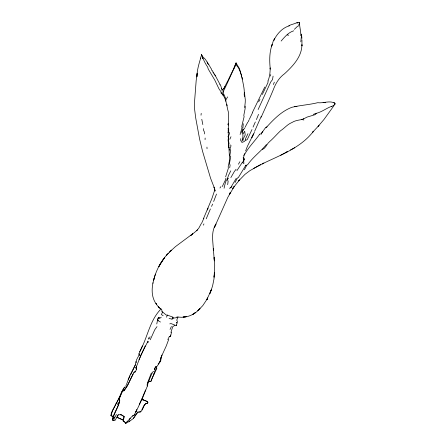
<?xml version="1.0" encoding="UTF-8"?>
<svg xmlns="http://www.w3.org/2000/svg" width="446" height="446" viewBox="0 0 446 446"><rect width="100%" height="100%" fill="white"/><g stroke="black" fill="none" stroke-linecap="round" stroke-linejoin="round"><path stroke-width="0.67" d="M201.787 119.294L202.824 124.585M228.731 144.794L228.765 143.395M225.893 101.197L225.537 97.691L225.007 97.334L224.544 95.316L223.284 93.822L223.212 91.508L222.626 89.629L223.987 88.431L225.158 86.234M225.654 176.783L228.402 168.097L228.146 166.966L229.551 160.304C229.395 154.171 228.815 147.944 228.603 141.856M203.571 128.626L203.504 130.187L204.357 131.916L204.38 133.951M205.076 139.609L205.143 138.048M242.468 128.922L243.421 129.418L242.446 131.637C243.17 134.541 243.126 137.797 242.033 140.596M215.084 190.113L215.033 191.105L214.008 187.091L214.398 188.073L210.579 178.249L202.556 151.294L199.602 139.063L195.744 118.168L194.528 108.713L194.534 101.956L196.19 80.458L197.216 73.15L196.876 76.913C197.004 70.435 198.832 64.168 200.7 58.019L200.549 58.588L201.062 56.319M240.773 138.65L240.662 140.412L241.927 142.458L244.174 141.588L245.724 139.972L245.573 138.667L247.954 133.7M228.564 146.232L228.859 141.995L228.001 140.964M243.293 123.732L242.886 128.052M236.904 170.64L242.295 162.416L243.901 163.57C243.65 160.225 243.181 156.747 244.609 153.575M147.336 386.085L148.334 381.977L151.618 374.272L152.833 371.875L154.829 371.245L155.28 370.264L154.913 368.669L154.472 369.305L155.28 370.264M221.79 90.276L221.874 89.3L221.383 88.442M236.592 64.246L236.04 62.903L235.884 64.692C240.126 68.584 241.175 74.805 242.462 80.102C243.421 85.019 244.726 89.936 244.185 95.015C246.053 98.666 245.133 103.121 244.709 107.046L245.166 108.411L243.806 115.397L244.113 116.707L241.721 126.43L242.011 127.684L240.11 134.53M298.714 26.163L298.859 24.597L299.561 23.499L299.182 22.3L296.874 23.041M228.547 123.592L228.419 125.019L228.023 124.484C229.166 120.292 228.057 116.194 228.358 111.991C226.362 105.457 226.546 97.518 220.748 92.735M245.105 107.581L245.233 106.154M123.447 420.394L124.116 416.503L123.135 420.946L125.031 422.457C125.371 426.582 131.62 414.747 133.789 415.555L134.725 414.256M228.358 137.563C228.452 133.672 227.772 129.775 228.625 125.906L228.023 124.484M228.608 147.325L228.848 145.006M201.023 115.191L201.213 113.351M242.858 141.059L243.048 139.291L245.216 134.96L244.698 131.241L242.931 133.917M268.074 81.021L267.884 82.789L262.326 94.468M228.079 128.415L228.804 129.87L228.542 131.576L229.606 133.215L228.581 136.164L228.09 140.289M147.397 342.355L147.548 341.162L148.702 341.954L147.397 342.355L141.036 354.776L135.969 367.844L136.487 369.344L135.339 371.875L133.923 372.338L127.199 386.214L124.083 390.813L122.55 390.969L121.619 392.541L119.015 399.237L119.779 400.77C118.201 407.51 114.17 413.314 112.381 420.02L114.867 420.6L118.53 414.618L121.552 414.964L124.183 416.742M177.458 320.797L176.426 325.613L175.267 325.619L174.871 325.084L170.969 323.545L169.781 323.885M139.013 353.628L139.28 355.245L139.013 353.628L142.397 345.901M227.672 184.672L228.135 181.254C226.462 175.406 224.455 186.941 224.07 188.268M299.221 23.142L299.182 22.3M229.718 167.735L230.13 164.931L229.383 163.833L230.727 156.791L229.818 155.582L230.727 150.453L229.88 149.103L231.05 145.764L230.537 144.917M300.816 41.829L301.279 37.163M201.469 54.663L201.391 55.193L201.397 54.323C203.053 58.705 204.915 63.271 207.641 67.006L208.254 69.08L214.755 80.035L218.958 88.81L223.518 95.438L222.716 94.758M171.537 332.136L170.601 336.2L169.224 336.786L167.796 339.545M214.883 189.617L211.95 198.398L203.493 218.635M241.732 132.875L242.323 129.803L243.193 130.065L245.027 127.729M119.015 399.237L119.712 400.53C118.463 407.36 113.602 412.896 112.308 419.786L112.381 420.02M159.361 307.695L158.263 306.564L160.493 308.849L157.572 305.923L155.966 303.52L156.618 304.49C150.625 296.869 151.495 286.215 154.45 277.512M273.08 76.127L272.512 79.644L270.755 81.902L258.123 109.565M160.75 359.091L161.982 354.999M123.603 418.772L123.135 420.946L124.679 421.938M152.917 283.31L153.028 282.792M156.351 367.197L156.802 368.184C155.169 372.722 152.365 376.742 150.965 381.414L148.747 381.475L147.91 382.289M170.907 332.421L172.769 326.606L174.609 325.513M169.346 252.085L171.721 250.134C162.623 257.833 156.468 268.815 153.591 280.322L154.639 276.916M225.927 178.155L225.453 179.95L222.576 185.898L222.827 186.657M156.786 323.941L157.728 319.029M236.04 62.903L233.955 68.154L228.285 79.795M176.661 320.423L177.999 316.85M156.301 368.993L156.602 367.95L156.802 368.184M148.68 337.778L148.39 339.021L149.154 338.854L150.112 336.747M132.479 371.078L135.367 364.806L129.769 375.716L126.636 384.095M270.309 76.026L270.767 74.549M113.317 416.57C107.308 416.497 115.241 406.663 115.798 403.937C119.634 398.724 120.749 391.766 124.902 386.888M245.607 150.988L247.329 146.466L253.557 133.951L252.113 137.268M154.294 277.629L155.425 274.145M143.5 406.362L141.895 409.751M119.032 399.293L122.55 390.969L124.01 390.579L127.773 384.848L133.142 373.971M110.864 415.678L112.844 410.169L119.673 396.823M135.311 364.527L136.632 359.643L139.397 354.38M216.511 194.066L213.651 201.497M203.471 225.152L203.917 223.892M132.39 415.979L133.789 415.555L134.642 414.34L136.749 409.701L135.874 412.004M128.677 378.704L128.18 379.607M243.103 157.917L244.129 158.185L244.33 159.311L243.728 160.939L242.295 162.416M256.422 119.584L258.535 114.349M268.001 80.854C269.735 76.801 270.226 72.324 270.159 67.937L270.265 69.091C269.401 60.89 269.312 52.394 272.144 44.522L271.586 46.367L273.275 41.032L274.652 38.752L273.928 40.212C276.933 33.874 282.619 27.602 289.437 25.812M233.96 68.255L235.772 63.784M142.257 397.932L140.39 401.957M207.362 209.988L208.109 208.048M144.576 392.346L142.491 397.319M168.705 339.406L166.313 345.84L161.112 357.213L160.766 359.866L159.83 362.314L156.986 366.406L155.47 366.997L154.472 369.305M138.996 359.827L145.229 345.89M206.214 218.83L210.4 208.94M144.816 391.75L145.535 389.96M159.902 361.5L160.616 359.716M273.381 84.55L274.335 82.164M229.422 150.23L229.88 149.103M125.744 386.214L126.413 384.625M154.734 372.259L151.116 380.761M235.884 64.692C231.284 73.852 227.477 83.441 222.783 92.495M151.372 372.917L147.849 382.116L147.08 384.948L147.353 386.141L142.776 397.47L135.958 411.92M135.969 367.844L136.649 366.238L135.952 367.783L136.487 369.344M133.465 418.354L138.149 411.82L136.175 413.888L134.904 416.001M261.217 116.378L254.588 131.38M169.095 318.455L172.011 319.141L172.875 317.151L167.395 315.105L166.196 315.066L161.391 310.901M122.003 391.883L123.843 388.02L124.964 387.546M139.709 351.704C147.593 337.75 149.516 320.507 161.168 308.816M166.47 317.229L167.395 315.105M251.99 129.541L247.301 139.514L246.292 140.128L245.724 139.972M225.52 100.339L227.666 96.882M201.614 223.318L203.894 218.2M255.335 121.975L253.06 127.093M228.006 132.785L228.542 131.576M202.941 58.314L202.752 58.738L202.25 56.497M229.835 139.252L230.983 136.721M201.202 223.697L198.715 228.307L196.703 230.576M248.188 121.83L249.046 119.929M249.336 119.299L252.525 112.726M113.446 420.517L114.137 419.29L114.143 417.869L115.079 417.122L116.4 414.384M150.246 339.785L154.745 329.784L156.998 326.623M227.131 179.376L228.586 175.211L230.794 170.824M251.761 137.507L252.403 136.097M261.155 117.248C265.219 108.06 269.495 98.967 273.32 89.679C275.656 83.463 279.034 77.71 284.503 73.791C292.81 66.142 301.864 56.742 301.931 44.695L301.953 45.927L301.942 39.839M139.241 404.489L140.1 402.593M331.857 106.321L331.311 106.778L333.965 105.15L335.136 104.029L335.063 103.416C330.207 100.038 323.35 103.528 317.703 102.691C309.229 104.793 300.264 105.245 291.768 107.341C281.275 111.349 273.409 119.684 265.972 127.807M170.043 329.416L171.403 326.522M228.001 80.397L224.043 88.091L222.626 89.629M154.405 369.349L155.28 367.498M252.403 112.476L264.768 87.042M117.426 404.628L118.463 402.437M211.549 206.409L212.653 204.078M162.679 311.888L161.368 314.586L163.147 315.707M229.395 188.29L230.649 187.811L236.202 178.35M244.414 169.781L246.766 165.171L247.725 164.585C253.027 157.02 260.631 151.646 266.446 144.51M130.622 374.69L132.222 371.574M253.105 135.004L254.449 132.328M128.849 378.219L130.065 375.822M207.73 297.856L206.81 299.634L211.114 290.402L212.625 285.724L214.002 278.873L214.704 265.654L213.322 248.673L213.333 250.501C213.21 241.604 210.629 232.076 215.992 224.026L214.515 227.231L227.861 197.255L234.301 186.339L232.645 188.574L239.491 179.928L238.621 180.914L245.021 174.325L249.916 170.645L260.453 164.769L253.763 168.332M247.77 122.204L245.228 126.959M153.474 374.568L154.093 373.374M206.81 299.634L207.479 298.346M129.814 420.684L129.251 421.743L126.842 422.228M258.652 101.811L259.962 99.397M235.036 182.52L237.389 178.01L238.303 177.625L245.612 165.628L246.766 165.171M244.614 154.455C248.717 146.901 254.867 141.126 259.75 134.118L259.75 134.118M238.432 164.223L239.859 161.742M134.291 417.01L133.415 418.454L129.022 421.671M228.084 136.978L228.581 136.164M262.599 131.548L261.284 133.689L259.901 134.174M243.895 155.42L244.324 154.723M281.142 41.038C284.687 36.923 288.4 32.43 293.713 30.802M207.34 298.77L202.746 305.672L197.807 310.723L200.037 308.716C195.582 313.332 189.745 317.017 183.144 317.067L186.227 316.716L181.918 317.29L176.761 317.034M160.46 322.034L157.304 320.172L158.414 318.667L159.573 318.489L161.274 317.201M230.85 177.62L234.345 171.52L236.101 169.268M137.992 412.188L140.406 411.976C143.244 409.868 143.183 405.921 145.719 403.585L147.448 403.284L148.044 402.353L146.74 401.339L141.839 399.254M125.22 422.73L125.566 423.639L127.556 420.901M129.05 419.837L130.21 418.136M331.501 106.354C326.182 108.328 321.744 112.058 316.259 113.334L315.389 114.594L307.043 117.103L302.94 119.249C299.233 120.214 295.313 120.269 291.968 122.499C287.492 124.217 284.453 128.275 280.573 130.745C276.843 134.252 273.543 138.215 269.696 141.533C266.775 143.763 265.888 148.184 262.365 149.522M146.255 403.346L147.431 403.229C149.165 400.904 143.411 400.586 142.151 399.326M219.934 188.006L220.915 186.612M117.092 416.257L118.168 414.747M163.286 259.477L158.809 266.691L160.354 263.725L164.752 257.387L163.593 258.914M139.219 411.881L140.289 411.942L140.925 411.106M334.093 105.496L323.974 119.478L318.093 126.391L319.158 125.192M318.288 126.173L312.429 132.451L313.315 131.525C300.063 148.546 278.99 155.526 260.358 164.819M297.705 26.124L294.377 29.313M143.701 405.754L145.719 403.585M231.898 186.679L230.649 187.811M167.133 254.571L166.637 255.129L168.198 253.367M297.61 22.584L297.292 22.936L296.975 22.568C294.371 24.067 291.288 24.313 288.763 25.801M158.129 364.025L160.805 360.513L160.722 357.753M125.438 423.644L126.486 422.557M227.282 179.426L228.491 178.177M170.595 251.053L175.429 246.649L192.744 233.754L190.648 235.577L197.567 229.941M155.47 366.997L156.083 366.478M172.011 319.141L173.338 318.098L177.43 317.591M157.655 318.416L159.373 317.284L158.241 318.182L158.414 318.667M263.536 163.269L263.854 163.091L262.209 164.033M169.224 336.786L170.601 336.2M285.713 152.577L287.391 151.651L280.718 155.275M290.524 149.951L294.667 147.749M267.087 126.854L265.738 127.456L264.612 128.9L261.284 133.689L261.507 134.179M313.198 114.399L316.259 113.334M112.905 418.683L113.886 418.432M141.951 399.828L143.16 399.828M296.975 106.627L294.639 106.527M149.064 381.107L150.965 381.414M325.413 102.731L323.099 102.502M287.163 34.944L288.768 35.201M120.32 414.602L121.518 414.841L123.598 416.174M301.697 119.511L303.893 119.985M324.51 102.452L325.502 102.669M113.273 416.425L110.976 415.611M299.561 23.499C299.606 27.468 301.044 31.46 300.755 35.663M242 131.475L242.446 131.637M242.602 139.13L243.048 139.291M112.308 419.786L113.345 420.16M122.778 419.814L116.941 417.244M243.572 158.982L244.33 159.311M122.834 419.993L117.103 417.356M158.274 320.691L157.304 320.172M176.276 322.335L177.162 322.937M333.915 102.48L334.829 103.165L334.834 104.342M201.843 55.839L205.4 59.379L210.356 67.24M207.507 63.404L208.879 64.731M228.519 146.829L229.344 147.749M215.295 75.564L220.162 84.723M210.456 67.669L211.304 68.745L211.811 70.462M214.035 74.019L215.496 75.898L214.147 73.657M202.445 56.531L201.642 54.808M303.124 118.452L303.341 118.742M219.895 84.634L220.826 85.905L221.695 88.877M135.339 371.875L135.105 371.524L133.923 372.338M148.496 381.068L148.747 381.475M299.333 22.356L299.712 23.554M212.251 70.451L213.238 72.447M172.875 317.151L173.338 318.098M236.124 63.098L239.379 68.506L240.951 73.635M213.037 72.113L213.667 73.551M241.141 74.159L241.699 76.428M228.073 136.409C229.233 138.667 227.666 141.36 228.965 143.623M170.3 334.991L170.667 336.061M244.414 92.316L244.932 96.487M245.473 165.159L245.612 165.628M242.066 77.247L242.468 79.132M226.802 104.225L227.114 105.814M113.825 416.179L114.143 417.869M207.251 61.994L207.423 62.931M136.03 361.444L136.192 362.804M301.524 35.223L301.758 37.169L301.323 34.097L301.925 38.356M176.382 325.017L176.426 325.613M206.955 147.124L207.039 148.741M162.11 310.31A16.892 6.043 5.3 0 1 161.29 309.229M214.554 272.634L214.069 277.066L214.554 272.634M210.863 290.892L209.876 293.54L211.465 289.37L210.863 290.892M230.041 193.051L229.238 194.345L230.309 192.622L230.041 193.051M195.398 312.629L192.8 314.363L195.398 312.629M214.258 258.975L214.136 257.493L214.353 260.899L214.258 258.975"/></g></svg>
